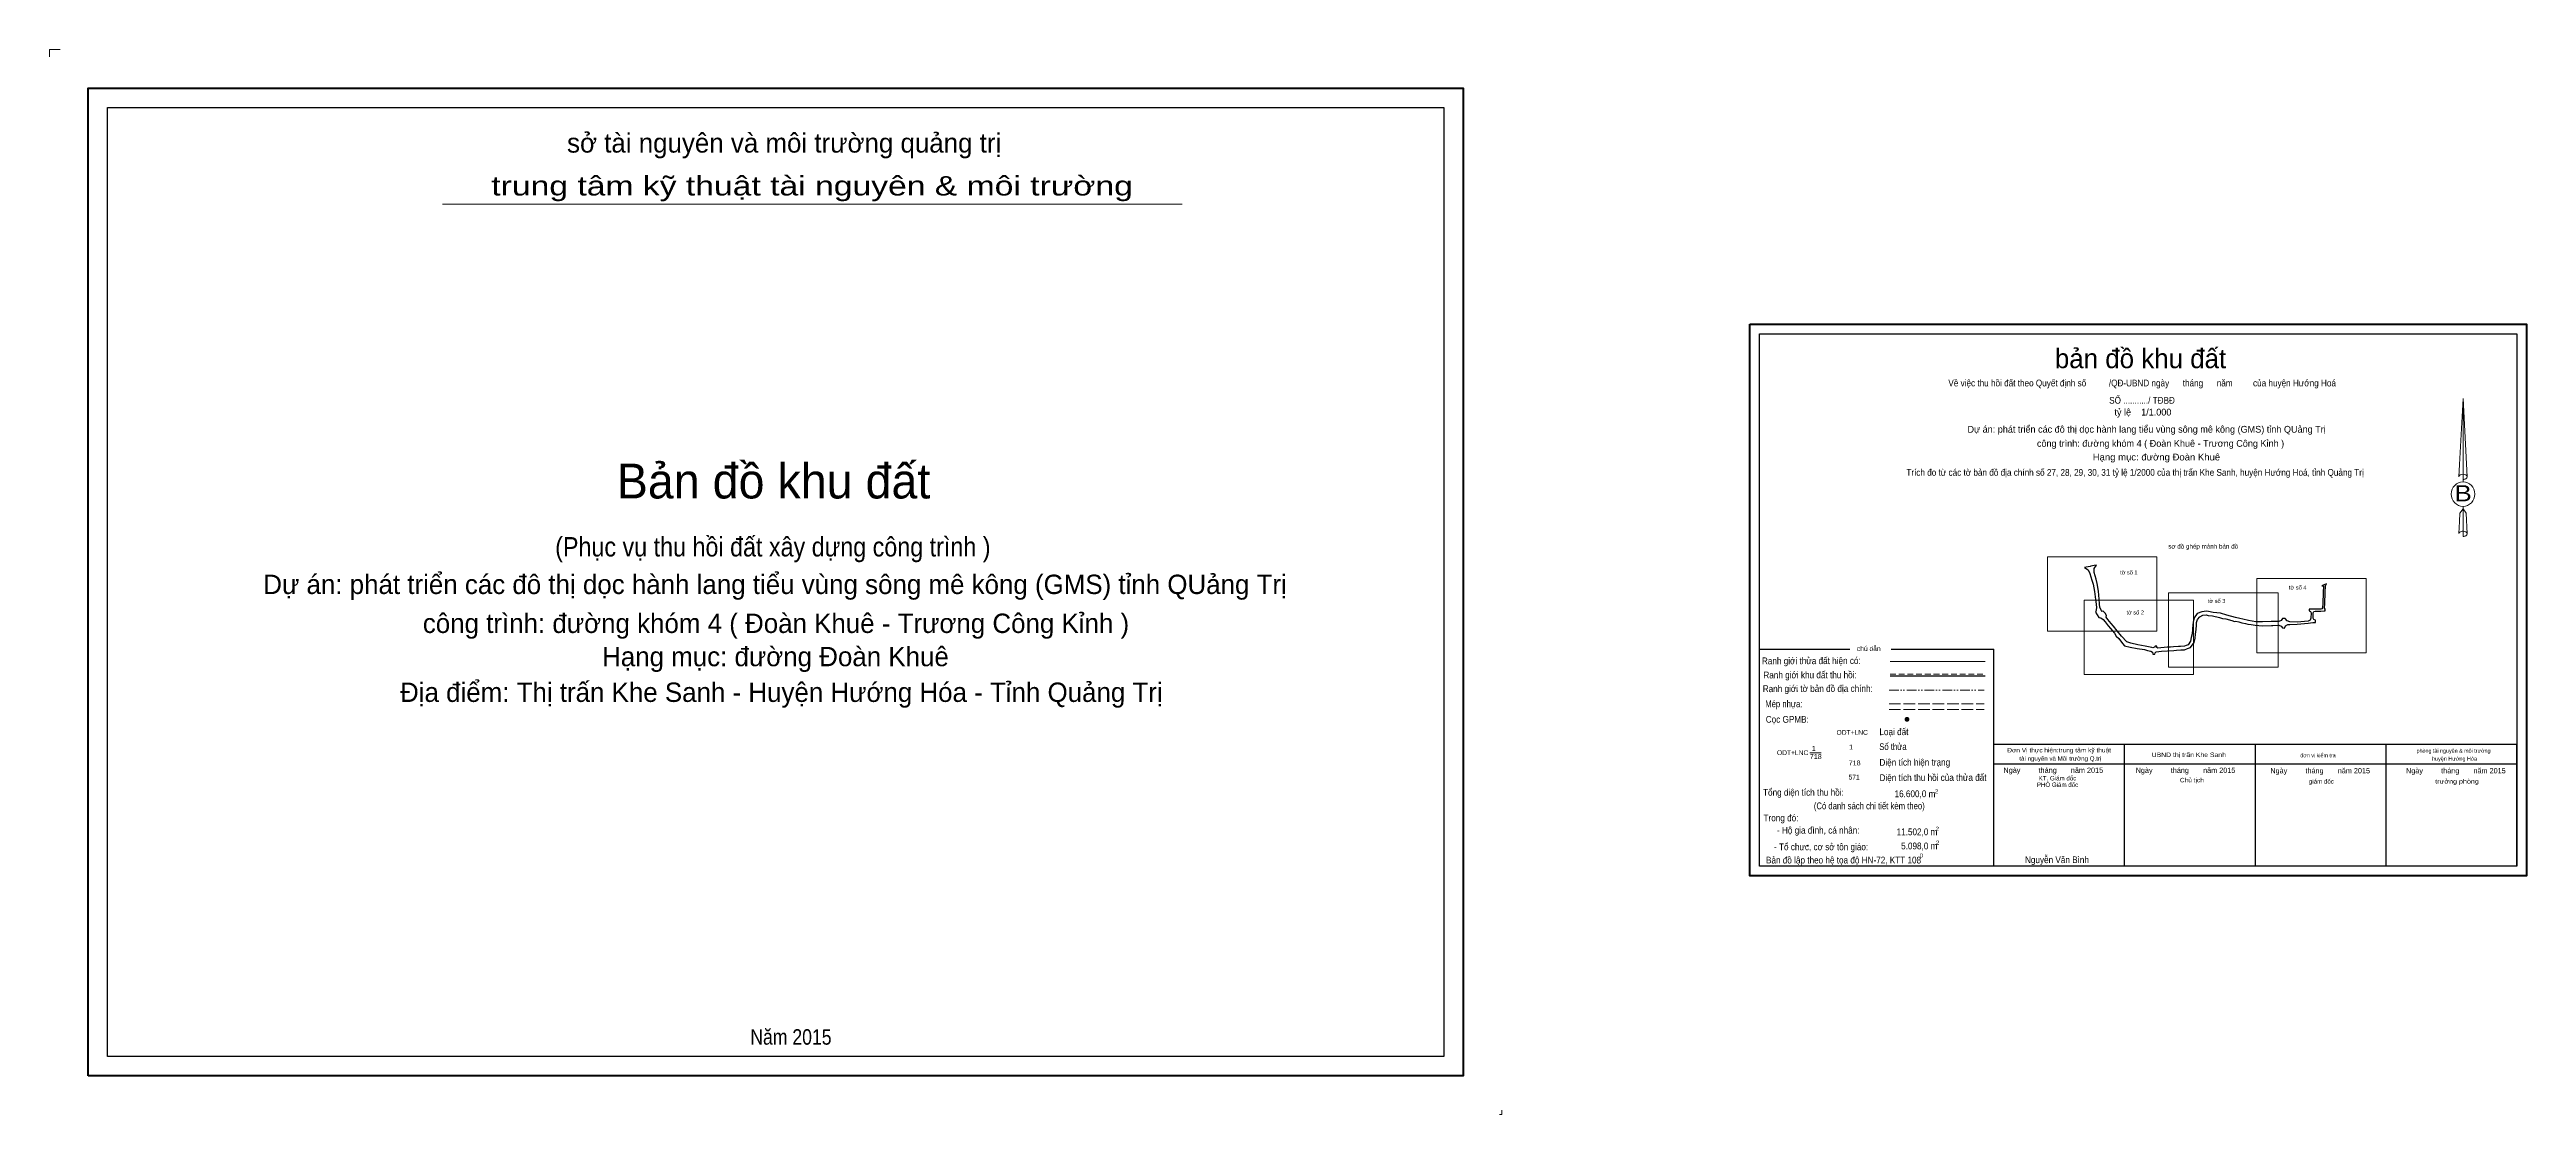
# Model space of a CAD drawing. Header units: metres. Extents: x 608239 to 609518, y 1842248 to 1842798.
import ezdxf
from ezdxf.enums import TextEntityAlignment as Align

# ---------------------------------------------------------------- set-up
doc = ezdxf.new("R2010")
doc.units = ezdxf.units.M
for name, pattern in [('DASH_DOUBLE_DOT', [9.2, 5, -1.2, 0.3, -1.2, 0.3, -1.2]), ('LONG_DASHED', [7.5, 6, -1.5]), ('MEDIUM_DASHED', [4.5, 3, -1.5])]:
    doc.linetypes.add(name, pattern=pattern)
for name, color, linetype, lineweight in [('10', 7, 'Continuous', 13), ('15', 7, 'Continuous', 13), ('22', 7, 'LONG_DASHED', 13), ('50', 7, 'Continuous', 25), ('51', 7, 'Continuous', 13), ('62', 7, 'Continuous', 13), ('63', 7, 'Continuous', 25)]:
    doc.layers.add(name, color=color, linetype=linetype, lineweight=lineweight)

msp = doc.modelspace()

# ---------------------------------------------------------------- hatches: boundary and pattern name
at = {"layer": '15'}
for points in [[(609198.787, 1842451.634, 1), (609197.235, 1842451.634, 1)], [(609198.727, 1842451.637, 1), (609197.33, 1842451.637, 1)]]:
    msp.add_hatch(color=256, dxfattribs=at).paths.add_polyline_path(points)
at = {"layer": '51'}
msp.add_hatch(color=256, dxfattribs=at).paths.add_polyline_path([(609199.007, 1842451.634, 1), (609197.007, 1842451.634, 1)])

# ---------------------------------------------------------------- linework, layer by layer
at = {"layer": '10'}
msp.add_line((608441.85, 1842717.68), (608823.75, 1842717.68), dxfattribs=at)
at = {"layer": '10', "linetype": 'MEDIUM_DASHED'}
msp.add_line((609189.25, 1842475.04), (609238.47, 1842475.04), dxfattribs=at)
at = {"layer": '10'}
for points in [[(608238.86, 1842793.78), (608238.86, 1842797.64), (608244.28, 1842797.64)], [(608988.86, 1842249.74), (608988.86, 1842247.54), (608987.52, 1842247.54)]]:
    msp.add_lwpolyline(points, dxfattribs=at)
at = {"layer": '10', "lineweight": 60}
msp.add_lwpolyline([(608258.86, 1842267.54), (608258.86, 1842777.64), (608968.86, 1842777.64), (608968.86, 1842267.54)], close=True, dxfattribs=at)
at = {"layer": '10', "lineweight": 25}
msp.add_lwpolyline([(608268.86, 1842277.54), (608268.86, 1842767.64), (608958.86, 1842767.64), (608958.86, 1842277.54)], close=True, dxfattribs=at)
at = {"layer": '15'}
for centre, radius in [((609198.011, 1842451.634), 0.776), ((609198.029, 1842451.637), 0.699)]:
    msp.add_circle(centre, radius, dxfattribs=at)
at = {"layer": '22'}
for p, q in [((609188.73, 1842459.68), (609237.95, 1842459.68)), ((609188.73, 1842456.75), (609237.95, 1842456.75))]:
    msp.add_line(p, q, dxfattribs=at)
at = {"layer": '50'}
for points in [[(609338.14, 1842489.25), (609335.63, 1842489.14), (609334.05, 1842488.9), (609332.42, 1842488.88), (609327.54, 1842488.46), (609327.1, 1842488.84), (609326.98, 1842489.41), (609326.17, 1842489.52), (609325.75, 1842488.86), (609325, 1842488.6), (609324.37, 1842488.73), (609321.04, 1842489.46), (609317.19, 1842490.21), (609313.66, 1842491.05), (609311.54, 1842491.74), (609308.75, 1842494.54), (609306.61, 1842497.35), (609304.69, 1842499.86), (609303.39, 1842501.18), (609301.8, 1842503.2), (609300.89, 1842504.4), (609301.07, 1842505.35), (609300.3, 1842506.43), (609299.34, 1842507.46), (609298.73, 1842507.35), (609298.46, 1842507.86), (609297.67, 1842509.37), (609297.48, 1842511.29), (609297.2, 1842513.75), (609296.83, 1842517.9), (609296.15, 1842521.9), (609295.7, 1842524.1), (609294.7, 1842527.58), (609294.74, 1842529.64), (609295.86, 1842531.37), (609294.71, 1842531.19), (609292.99, 1842530.82), (609292.56, 1842530.67), (609290.56, 1842530.31), (609289.73, 1842530.1)], [(609289.73, 1842530.1), (609291.53, 1842528.8), (609292.45, 1842526.99), (609293.41, 1842523.5), (609294.2, 1842521.39), (609294.82, 1842517.68), (609295.38, 1842513.56), (609295.72, 1842511.1), (609295.88, 1842509.18), (609295.49, 1842507.36)], [(609399.51, 1842500.82), (609405.23, 1842501.38), (609407.62, 1842501.69), (609408.92, 1842501.69), (609408.92, 1842502.8), (609408.07, 1842503.15), (609407.68, 1842503.96), (609407.74, 1842506.72), (609408.02, 1842507.36), (609408.83, 1842507.61), (609410.51, 1842507.59), (609411.75, 1842507.61), (609413.49, 1842507.65), (609413.98, 1842507.7), (609413.9, 1842508.64), (609413.66, 1842509.13), (609413.71, 1842511.59), (609413.83, 1842513.03), (609413.93, 1842515.6), (609413.98, 1842517.37), (609414.12, 1842520.55), (609414.33, 1842521.11), (609414.65, 1842521.6), (609412.6, 1842520.83), (609412.16, 1842520.66), (609412.65, 1842520.65), (609413.08, 1842520.4), (609412.95, 1842517.41), (609412.84, 1842515.65), (609412.74, 1842513.08), (609412.72, 1842511.64), (609412.61, 1842509.25), (609412.29, 1842508.79), (609411.75, 1842508.62), (609410.52, 1842508.63), (609408.83, 1842508.62), (609406.92, 1842508.48), (609405.72, 1842508.48), (609405.72, 1842507.74), (609406.43, 1842507.43)], [(609295.49, 1842507.36), (609295.42, 1842507), (609296.21, 1842505.57), (609297.14, 1842504.19), (609298.06, 1842504.06), (609299.37, 1842503.17), (609300.37, 1842502.03), (609301.87, 1842499.93), (609303.03, 1842498.5), (609305.13, 1842496.14), (609306, 1842494.55), (609307.39, 1842493.43), (609309.37, 1842490.89), (609310.3, 1842489.7), (609313.22, 1842488.89), (609316.8, 1842488.3), (609320.67, 1842487.69), (609322.29, 1842487.13), (609323.99, 1842486.87), (609324.86, 1842486.35), (609325.02, 1842485.34), (609325.92, 1842485.34), (609326.17, 1842486.04), (609326.67, 1842486.58), (609329.46, 1842486.81), (609332.55, 1842486.98), (609335.77, 1842487.21), (609337.25, 1842487.31)], [(609337.25, 1842487.31), (609339.41, 1842487.47), (609341.36, 1842487.63), (609342.89, 1842488.16), (609344.42, 1842488.69), (609346.25, 1842491.4), (609346.84, 1842493.51), (609347.05, 1842495.69), (609347.39, 1842498.05), (609347.44, 1842500.24), (609347.53, 1842501.65), (609347.98, 1842503.25), (609349.19, 1842504.62), (609350.77, 1842505.48), (609352.46, 1842505.57), (609353.47, 1842505.34), (609355.86, 1842505.03), (609359.47, 1842504.33), (609360.98, 1842503.8), (609362.6, 1842503.57), (609365.8, 1842502.76), (609367.07, 1842502.26), (609367.78, 1842502.29), (609369.41, 1842502.01), (609370.98, 1842501.43), (609372.75, 1842501.23), (609374, 1842500.75), (609375.81, 1842500.65), (609377.76, 1842500.33), (609381.64, 1842499.97), (609386.17, 1842500.16), (609387.01, 1842500.2), (609390.11, 1842500.34), (609391.2, 1842499.84), (609391.89, 1842498.84), (609392.94, 1842498.79), (609393.49, 1842500), (609394.62, 1842500.69), (609395.72, 1842500.69), (609399.51, 1842500.82)], [(609406.43, 1842507.43), (609406.67, 1842506.74), (609406.63, 1842503.98), (609406.19, 1842502.92), (609405.13, 1842502.44), (609399.46, 1842501.92), (609395.74, 1842502.07), (609394.25, 1842502.48), (609393.38, 1842503.76), (609391.85, 1842503.79), (609391.15, 1842502.78), (609390.01, 1842502.27), (609386.61, 1842502.15), (609386.08, 1842502.13), (609381.54, 1842501.95), (609378.11, 1842502.09), (609374.41, 1842502.78), (609371.38, 1842503.43), (609369.81, 1842503.74), (609367.61, 1842504.31), (609363.12, 1842505.52), (609359.89, 1842506.46), (609356.11, 1842506.87), (609353.74, 1842507.29), (609352.73, 1842507.52), (609350.32, 1842507.22), (609347.89, 1842506.26), (609346.34, 1842504.1), (609345.77, 1842501.81), (609345.63, 1842500.4), (609345.44, 1842498.23), (609345.23, 1842495.86), (609344.69, 1842493.94), (609344.42, 1842491.96), (609343.24, 1842490.17), (609342.24, 1842489.79), (609341.24, 1842489.4), (609339.29, 1842489.3), (609338.14, 1842489.25)]]:
    msp.add_lwpolyline(points, dxfattribs=at)
at = {"layer": '51'}
for p, q in [((609485.15, 1842617.46), (609487.31, 1842576.9)), ((609485.15, 1842617.46), (609487.31, 1842576.9)), ((609485.15, 1842617.46), (609487.31, 1842576.9)), ((609483.34, 1842583.21), (609482.99, 1842576.98)), ((609485.15, 1842578.26), (609485.15, 1842576.69)), ((609485.15, 1842576.69), (609485.15, 1842575.53)), ((609485.15, 1842575.53), (609485.15, 1842574.36)), ((609485.15, 1842575.53), (609485.15, 1842574.36)), ((609485.15, 1842575.53), (609485.15, 1842574.36)), ((609487.31, 1842576.9), (609487.31, 1842576.98)), ((609485.15, 1842560.32), (609485.15, 1842561.65)), ((609485.15, 1842560.32), (609485.15, 1842561.65)), ((609485.15, 1842560.32), (609485.15, 1842561.65)), ((609485.15, 1842560.32), (609486.74, 1842558.07)), ((609485.15, 1842560.32), (609486.74, 1842558.07)), ((609485.15, 1842560.32), (609486.74, 1842558.07)), ((609485.15, 1842548.82), (609485.15, 1842547.28)), ((609485.15, 1842547.28), (609485.15, 1842546.1)), ((609486.74, 1842558.07), (609487.31, 1842547.46)), ((609486.74, 1842558.07), (609487.31, 1842547.46)), ((609486.74, 1842558.07), (609487.31, 1842547.46)), ((609487.31, 1842547.46), (609487.31, 1842547.6))]:
    msp.add_line(p, q, dxfattribs=at)
for points in [[(609485.15, 1842578.26), (609485.15, 1842617.46), (609483.34, 1842583.21)], [(609485.15, 1842548.82), (609485.15, 1842560.32), (609483.56, 1842558.07), (609483.34, 1842553.8), (609482.99, 1842547.6)]]:
    msp.add_lwpolyline(points, dxfattribs=at)
msp.add_circle((609198.007, 1842451.634), 1, dxfattribs=at)
msp.add_ellipse((609485.139, 1842568.016), major_axis=(0, 6.355), ratio=0.956213, dxfattribs=at)
for centre, start_param, end_param in [((609485.137, 1842576.902), 1.57079633, 3.07445202), ((609485.137, 1842576.902), 0.06714063, 1.57079633), ((609485.137, 1842576.902), 4.71238898, 6.28318531), ((609485.137, 1842547.481), 2.49106941, 3.07427841), ((609485.137, 1842547.481), 1.57079633, 2.49106941), ((609485.137, 1842547.481), 0.06714063, 1.57079633), ((609485.137, 1842547.481), 4.71238898, 6.28318531)]:
    msp.add_ellipse(centre, major_axis=(2.155, 0), ratio=0.632193, start_param=start_param, end_param=end_param, dxfattribs=at)
at = {"layer": '62'}
for points in [[(609270.53, 1842535.58), (609327.04, 1842535.58), (609327.04, 1842497.15), (609270.53, 1842497.15)], [(609378.7, 1842524.38), (609435.21, 1842524.38), (609435.21, 1842485.95), (609378.7, 1842485.95)], [(609289.49, 1842513.21), (609345.99, 1842513.21), (609345.99, 1842474.79), (609289.49, 1842474.79)], [(609333.1, 1842517.05), (609389.6, 1842517.05), (609389.6, 1842478.62), (609333.1, 1842478.62)]]:
    msp.add_lwpolyline(points, close=True, dxfattribs=at)
at = {"layer": '63'}
for p, q in [((609121.9, 1842487.85), (609168.45, 1842487.85)), ((609189.77, 1842487.85), (609242.9, 1842487.85)), ((609242.9, 1842375.75), (609242.9, 1842487.85)), ((609189.25, 1842474.04), (609238.47, 1842474.04)), ((609242.9, 1842438.75), (609512.9, 1842438.75)), ((609310.4, 1842375.75), (609310.4, 1842438.75)), ((609377.9, 1842375.75), (609377.9, 1842438.75)), ((609445.4, 1842375.75), (609445.4, 1842438.75)), ((609512.9, 1842375.75), (609512.9, 1842438.75)), ((609242.9, 1842428.75), (609512.9, 1842428.75))]:
    msp.add_line(p, q, dxfattribs=at)
at = {"layer": '63', "lineweight": 13}
for p, q in [((609189.25, 1842481.56), (609238.47, 1842481.56)), ((609147.89, 1842434.3), (609153.66, 1842434.3))]:
    msp.add_line(p, q, dxfattribs=at)
at = {"layer": '63', "linetype": 'DASH_DOUBLE_DOT', "lineweight": 13}
msp.add_line((609188.73, 1842466.74), (609237.95, 1842466.74), dxfattribs=at)
at = {"layer": '63', "lineweight": 80}
msp.add_lwpolyline([(609116.9, 1842655.75), (609517.9, 1842655.75), (609517.9, 1842370.75), (609116.9, 1842370.75)], close=True, dxfattribs=at)
at = {"layer": '63'}
msp.add_lwpolyline([(609310.77, 1842375.75), (609121.9, 1842375.75), (609121.9, 1842650.75), (609512.9, 1842650.75), (609512.9, 1842375.75), (609216.33, 1842375.75)], dxfattribs=at)

# ---------------------------------------------------------------- texts
at = {"layer": '10'}
for s, height, p in [('sở tài nguyên và môi trường quảng trị', 10, (608618.21, 1842744.4)), (' Bản đồ khu đất', 18, (608609.39, 1842565.74)), ('công trình: đường khóm 4 ( Đoàn Khuê - Trương Công Kỉnh )', 10, (608613.985, 1842496.26)), ('Hạng mục: đường Đoàn Khuê ', 10, (608615.57, 1842479.08)), ('Địa điểm: Thị trấn Khe Sanh - Huyện Hướng Hóa - Tỉnh Quảng Trị', 10, (608616.76, 1842460.64))]:
    msp.add_text(s, height=height, dxfattribs=at).set_placement(p, align=Align.CENTER)
for s, height, width, p in [('trung tâm kỹ thuật tài nguyên & môi trường', 10, 1.3, (608632.63, 1842722.25)), ('(Phục vụ thu hồi đất xây dựng công trình )', 10, 0.9, (608612.37, 1842535.78)), ('2', 2, 1.2, (609213.285, 1842413.45)), ('2', 2, 1.2, (609213.705, 1842394.18)), ('0', 2, 1.2, (609205.44, 1842380.3)), ('2', 2, 1.2, (609213.865, 1842386.98)), ('Năm 2015', 8, 0.85, (608621.695, 1842283.59))]:
    msp.add_text(s, height=height, dxfattribs=dict(at, width=width)).set_placement(p, align=Align.CENTER)
at = {"layer": '51', "width": 1.2}
msp.add_text('B', height=8.31, dxfattribs=at).set_placement((609485.21, 1842564.27), align=Align.CENTER)
at = {"layer": '63'}
for s, height, p in [('bản đồ khu đất', 10, (609318.61, 1842633.04)), ('tỷ lệ    1/1.000', 3.5, (609319.845, 1842608.58)), ('Dự án: phát triển các đô thị dọc hành lang tiểu vùng sông mê kông (GMS) tỉnh QUảng Trị', 3.5, (609321.755, 1842599.73)), ('công trình: đường khóm 4 ( Đoàn Khuê - Trương Công Kỉnh )', 3.5, (609328.945, 1842592.44)), ('Dự án: phát triển các đô thị dọc hành lang tiểu vùng sông mê kông (GMS) tỉnh QUảng Trị', 10, (608613.495, 1842516.38)), ('tờ số 1', 2.08, (609312.58, 1842526.49)), (' chú dẫn', 2.5, (609177.79, 1842486.95)), ('tài nguyên và Môi trường Q.trị', 2.3, (609277.2, 1842430.25)), ('đơn vị kiểm tra', 2, (609410.26, 1842432.04)), ('phòng tài nguyên & môi trường', 2, (609480.27, 1842434.41)), ('PHÓ Giám đốc', 2.3, (609275.75, 1842416.72)), ('KT. Giám đốc', 2.3, (609275.745, 1842420.07)), ('giám đốc', 2.3, (609412, 1842418.46))]:
    msp.add_text(s, height=height, dxfattribs=at).set_placement(p, align=Align.CENTER)
for s, height, width, p in [('Về việc thu hồi đất theo Quyết định số          /QĐ-UBND ngày      tháng      năm         của huyện Hướng Hoá', 3.5, 0.9, (609319.455, 1842623.62)), ('SỐ .........../ TĐBĐ', 3.5, 0.9, (609319.39, 1842614.68)), ('Hạng mục: đường Đoàn Khuê ', 3.5, 1.05, (609327.505, 1842585.38)), ('Trích đo từ các tờ bản đồ địa chính số 27, 28, 29, 30, 31 tỷ lệ 1/2000 của thị trấn Khe Sanh, huyện Hướng Hoá, tỉnh Quảng Trị', 3.5, 0.9, (609315.8, 1842577.44)), ('sơ đồ ghép mảnh bản đồ', 2.3, 1.05, (609350.985, 1842539.85)), ('tờ số 3', 2.08, 1.05, (609357.89, 1842511.76)), ('tờ số 4', 2.08, 1.05, (609399.785, 1842518.68)), ('tờ số 2', 2.08, 1.05, (609315.87, 1842505.81)), ('Mép nhựa:', 3.5, 0.85, (609134.43, 1842457.93)), ('Cọc GPMB:       ', 3.5, 0.9, (609140.31, 1842449.89)), ('Đơn Vị thực hiện:trung tâm kỹ thuật ', 2.3, 1.1, (609277.06, 1842434.57)), ('UBND thị trấn Khe Sanh', 2.3, 1.15, (609343.54, 1842432.2)), ('huyện Hướng Hóa', 2, 1.05, (609480.73, 1842430.31)), ('Ngày         tháng       năm 2015', 2.73, 0.9, (609273.565, 1842424.01)), ('Ngày         tháng       năm 2015', 2.73, 0.9, (609341.845, 1842423.97)), ('Chủ tịch', 2.3, 1.1, (609345.13, 1842419.12)), ('Ngày         tháng       năm 2015', 2.73, 0.9, (609411.385, 1842423.76)), ('Ngày         tháng       năm 2015', 2.73, 0.9, (609481.46, 1842423.76)), ('trưởng phòng', 2.3, 1.2, (609482.055, 1842418.46)), ('Tổng diện tích thu hồi:                ', 3.5, 0.9, (609153.89, 1842412.19)), ('(Có danh sách chi tiết kèm theo)', 3.5, 0.85, (609178.55, 1842405.2)), ('16.600,0 m', 3.5, 0.9, (609202.135, 1842411.44)), ('Trong đó:   ', 3.5, 0.9, (609134.725, 1842398.98)), ('- Hộ gia đình, cá nhân:', 3.5, 0.9, (609152.19, 1842392.61)), ('11.502,0 m', 3.5, 0.9, (609203.18, 1842391.78)), ('Bản đồ lập theo hệ tọa độ HN-72, KTT 108', 3.5, 0.9, (609165.26, 1842377.2)), ('- Tổ chưc, cơ sở tôn giáo:      ', 3.5, 0.9, (609157.185, 1842384.04)), ('5.098,0 m', 3.5, 0.9, (609204.355, 1842384.5)), ('Nguyễn Văn Bình', 3.5, 0.9, (609275.465, 1842377.38))]:
    msp.add_text(s, height=height, dxfattribs=dict(at, width=width)).set_placement(p, align=Align.CENTER)
for s, height, rotation, width, p in [('Ranh giới thửa đất hiện có:', 3.5, 0.138, 0.9, (609148.626, 1842480.159)), ('Ranh giới khu đất thu hồi:', 3.5, 0.138, 0.9, (609147.966, 1842472.837)), ('Ranh giới tờ bản đồ địa chính:', 3.5, 0.138, 0.9, (609151.951, 1842465.776)), ('Loại đất ', 3.499, 0.138, 0.9, (609191.861, 1842443.489)), ('Số thửa', 3.499, 0.138, 0.85, (609190.776, 1842435.796)), ('Diện tích hiện trạng', 3.499, 0.138, 0.9, (609202.051, 1842427.704)), ('Diện tích thu hồi của thửa đất', 3.499, 0.138, 0.9, (609211.461, 1842419.825)), ("'", 3.5, 320.078, 1.45, (609144.897, 1842384.113))]:
    msp.add_text(s, height=height, rotation=rotation, dxfattribs=dict(at, width=width)).set_placement(p, align=Align.CENTER)
for p in [(609177.83, 1842443.65), (609147.06, 1842433.18)]:
    msp.add_text('ODT+LNC', height=2.5, dxfattribs=at).set_placement(p, align=Align.RIGHT)
for s, width, p in [('718', 1.1, (609147.84, 1842431.16)), ('1', 1.15, (609148.78, 1842435.34)), ('1', 1.15, (609168.09, 1842436.07)), ('571', 0.9, (609167.86, 1842420.54)), ('718', 1.1, (609167.92, 1842427.87))]:
    msp.add_text(s, height=2.5, dxfattribs=dict(at, width=width)).set_placement(p)

doc.saveas('drawing.dxf')
